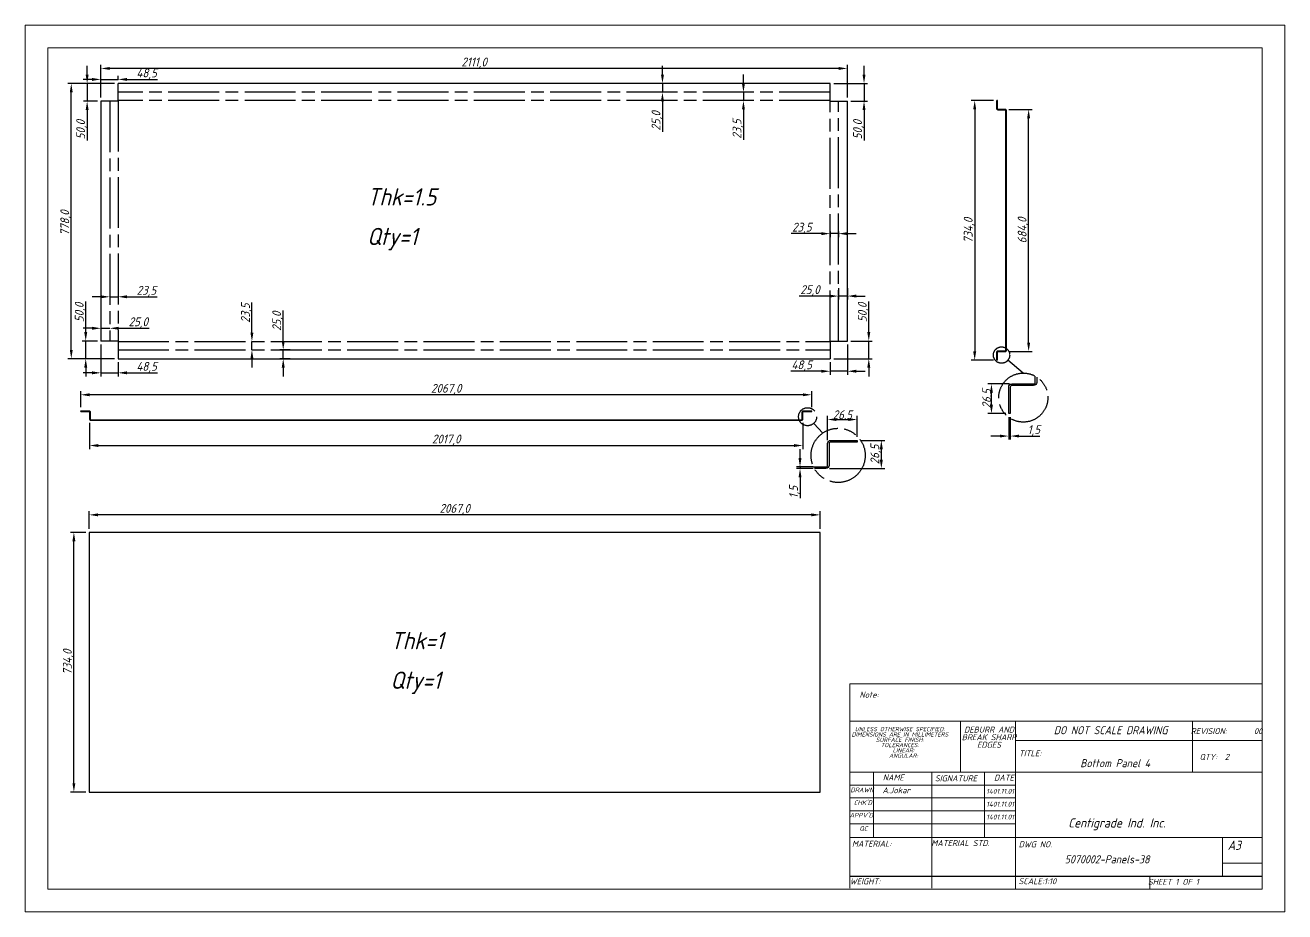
# Model space of a CAD drawing. Header units: inches. Extents: x 18597 to 101525, y -10106 to 51.
# Drawn here: x 85182 to 88744, y -6038 to -3532 of the extents above; entities that cross this region are included whole.
import ezdxf

# ---------------------------------------------------------------- set-up
doc = ezdxf.new("R2010")
doc.units = ezdxf.units.IN
doc.header["$LTSCALE"] = 6
doc.header["$MEASUREMENT"] = 0
doc.linetypes.add('ACAD_ISO08W100', pattern=[36, 24, -3, 6, -3])
doc.linetypes.add('SLD-Solid', pattern=[0])
doc.styles.add('GENISO', font='geniso.shx', dxfattribs={"oblique": 15})
doc.dimstyles.new('Scale', dxfattribs={"dimscale": 10, "dimtxt": 2.5, "dimasz": 2.5, "dimexe": 1, "dimexo": 1, "dimgap": 0.1, "dimtad": 1, "dimdec": 1, "dimzin": 0, "dimtxsty": 'GENISO', "dimcen": 2.5, "dimclrd": 1, "dimclre": 1, "dimclrt": 256, "dimadec": 0, "dimazin": 0, "dimtfac": 1, "dimtdec": 1, "dimtmove": 0, "dimatfit": 3, "dimfxl": 1, "dimtzin": 0, "dimlwd": -1, "dimlwe": -1, "dimarcsym": 0})
doc.dimstyles.new('Scale 3', dxfattribs={"dimscale": 10, "dimtxt": 2.5, "dimasz": 2.5, "dimexe": 1, "dimexo": 1, "dimgap": 0.1, "dimtad": 1, "dimdec": 1, "dimlfac": 0.333333, "dimzin": 0, "dimtxsty": 'GENISO', "dimcen": 2.5, "dimclrd": 1, "dimclre": 1, "dimclrt": 256, "dimadec": 0, "dimazin": 0, "dimtfac": 1, "dimtdec": 1, "dimtmove": 0, "dimatfit": 3, "dimfxl": 1, "dimtzin": 0, "dimlwd": -1, "dimlwe": -1, "dimarcsym": 0})

# ---------------------------------------------------------------- blocks, each defined once
blk = doc.blocks.new('*D761')
at = {"color": 1, "transparency": 16777216}
for p, q in [((87966.4, -4545.9), (87904.9, -4545.9)), ((87914.9, -4604.9), (87914.9, -4570.9)), ((87955.9, -4629.9), (87904.9, -4629.9))]:
    blk.add_line(p, q, dxfattribs=at)
for points in [[(87910.7, -4570.9), (87919.1, -4570.9), (87914.9, -4545.9)], [(87910.7, -4604.9), (87919.1, -4604.9), (87914.9, -4629.9)]]:
    blk.add_solid(points, dxfattribs=at)
at = {"layer": 'Defpoints', "color": 0, "transparency": 16777216}
for p in [(87914.9, -4545.9), (87976.4, -4545.9), (87965.9, -4629.9)]:
    blk.add_point(p, dxfattribs=at)
at = {"transparency": 16777216, "insert": (87901.4, -4587.9), "char_height": 25, "attachment_point": 5, "rotation": 90, "style": 'GENISO'}
blk.add_mtext('26.5', dxfattribs=at)
blk = doc.blocks.new('*D762')
at = {"color": 1, "transparency": 16777216}
for p, q in [((87963.6, -4639.9), (87963.6, -4703.2)), ((87968.1, -4639.9), (87968.1, -4703.2)), ((87938.6, -4693.2), (87913.6, -4693.2)), ((87963.6, -4693.2), (87968.1, -4693.2)), ((87993.1, -4693.2), (88051.5, -4693.2))]:
    blk.add_line(p, q, dxfattribs=at)
for points in [[(87938.6, -4689.1), (87938.6, -4697.4), (87963.6, -4693.2)], [(87993.1, -4689.1), (87993.1, -4697.4), (87968.1, -4693.2)]]:
    blk.add_solid(points, dxfattribs=at)
at = {"layer": 'Defpoints', "color": 0, "transparency": 16777216}
for p in [(87963.6, -4629.9), (87968.1, -4629.9), (87968.1, -4693.2)]:
    blk.add_point(p, dxfattribs=at)
at = {"transparency": 16777216, "insert": (88034.8, -4677.9), "char_height": 25, "attachment_point": 5, "style": 'GENISO'}
blk.add_mtext('1,5', dxfattribs=at)
blk = doc.blocks.new('*D763')
at = {"color": 1, "transparency": 16777216}
for p, q in [((87545.3, -4705.5), (87613.5, -4705.5)), ((87603.5, -4760), (87603.5, -4730.5)), ((87456.8, -4785), (87613.5, -4785))]:
    blk.add_line(p, q, dxfattribs=at)
for points in [[(87599.3, -4730.5), (87607.7, -4730.5), (87603.5, -4705.5)], [(87599.3, -4760), (87607.7, -4760), (87603.5, -4785)]]:
    blk.add_solid(points, dxfattribs=at)
at = {"layer": 'Defpoints', "color": 0, "transparency": 16777216}
for p in [(87535.3, -4705.5), (87603.5, -4705.5), (87446.8, -4785)]:
    blk.add_point(p, dxfattribs=at)
at = {"transparency": 16777216, "insert": (87588.1, -4745.3), "char_height": 25, "attachment_point": 5, "rotation": 90, "style": 'GENISO'}
blk.add_mtext('26,5', dxfattribs=at)
blk = doc.blocks.new('*D764')
at = {"color": 1, "transparency": 16777216}
for p, q in [((87451.3, -4704.5), (87451.3, -4636.5)), ((87476.3, -4646.5), (87510.3, -4646.5)), ((87535.3, -4695.5), (87535.3, -4636.5))]:
    blk.add_line(p, q, dxfattribs=at)
for points in [[(87476.3, -4642.3), (87476.3, -4650.7), (87451.3, -4646.5)], [(87510.3, -4642.3), (87510.3, -4650.7), (87535.3, -4646.5)]]:
    blk.add_solid(points, dxfattribs=at)
at = {"layer": 'Defpoints', "color": 0, "transparency": 16777216}
for p in [(87535.3, -4646.5), (87451.3, -4714.5), (87535.3, -4705.5)]:
    blk.add_point(p, dxfattribs=at)
at = {"transparency": 16777216, "insert": (87493.3, -4633), "char_height": 25, "attachment_point": 5, "style": 'GENISO'}
blk.add_mtext('26.5', dxfattribs=at)
blk = doc.blocks.new('*D765')
at = {"color": 1, "transparency": 16777216}
for p, q in [((87373.5, -4755.5), (87373.5, -4730.5)), ((87410.5, -4780.5), (87363.5, -4780.5)), ((87410.5, -4785), (87363.5, -4785)), ((87373.5, -4780.5), (87373.5, -4785)), ((87373.5, -4810), (87373.5, -4868.4))]:
    blk.add_line(p, q, dxfattribs=at)
for points in [[(87369.3, -4755.5), (87377.7, -4755.5), (87373.5, -4780.5)], [(87369.3, -4810), (87377.7, -4810), (87373.5, -4785)]]:
    blk.add_solid(points, dxfattribs=at)
at = {"layer": 'Defpoints', "color": 0, "transparency": 16777216}
for p in [(87373.5, -4785), (87420.5, -4780.5), (87420.5, -4785)]:
    blk.add_point(p, dxfattribs=at)
at = {"transparency": 16777216, "insert": (87358.1, -4851.7), "char_height": 25, "attachment_point": 5, "rotation": 90, "style": 'GENISO'}
blk.add_mtext('1,5', dxfattribs=at)
blk = doc.blocks.new('*D766')
at = {"color": 1, "transparency": 16777216}
for p, q in [((85364.5, -4655.5), (85364.5, -4730)), ((87381.5, -4655.5), (87381.5, -4730)), ((85389.5, -4720), (87356.5, -4720))]:
    blk.add_line(p, q, dxfattribs=at)
for points in [[(85389.5, -4715.8), (85389.5, -4724.2), (85364.5, -4720)], [(87356.5, -4715.8), (87356.5, -4724.2), (87381.5, -4720)]]:
    blk.add_solid(points, dxfattribs=at)
at = {"layer": 'Defpoints', "color": 0, "transparency": 16777216}
for p in [(85364.5, -4645.5), (87381.5, -4645.5), (87381.5, -4720)]:
    blk.add_point(p, dxfattribs=at)
at = {"transparency": 16777216, "insert": (86373, -4704.6), "char_height": 25, "attachment_point": 5, "style": 'GENISO'}
blk.add_mtext('2017,0', dxfattribs=at)
blk = doc.blocks.new('*D767')
at = {"color": 1, "transparency": 16777216}
for p, q in [((85339.5, -4612), (85339.5, -4566.5)), ((87381.5, -4576.5), (85364.5, -4576.5)), ((87406.5, -4612), (87406.5, -4566.5))]:
    blk.add_line(p, q, dxfattribs=at)
for points in [[(85364.5, -4572.3), (85364.5, -4580.7), (85339.5, -4576.5)], [(87381.5, -4572.3), (87381.5, -4580.7), (87406.5, -4576.5)]]:
    blk.add_solid(points, dxfattribs=at)
at = {"layer": 'Defpoints', "color": 0, "transparency": 16777216}
for p in [(85339.5, -4576.5), (85339.5, -4622), (87406.5, -4622)]:
    blk.add_point(p, dxfattribs=at)
at = {"transparency": 16777216, "insert": (86373, -4561.1), "char_height": 25, "attachment_point": 5, "style": 'GENISO'}
blk.add_mtext('2067,0', dxfattribs=at)
blk = doc.blocks.new('*D768')
at = {"color": 1, "transparency": 16777216}
for p, q in [((87964, -3770), (88030, -3770)), ((88020, -4429), (88020, -3795)), ((87964, -4454), (88030, -4454))]:
    blk.add_line(p, q, dxfattribs=at)
for points in [[(88015.8, -3795), (88024.2, -3795), (88020, -3770)], [(88015.8, -4429), (88024.2, -4429), (88020, -4454)]]:
    blk.add_solid(points, dxfattribs=at)
at = {"layer": 'Defpoints', "color": 0, "transparency": 16777216}
for p in [(87954, -3770), (88020, -3770), (87954, -4454)]:
    blk.add_point(p, dxfattribs=at)
at = {"transparency": 16777216, "insert": (88004.6, -4112), "char_height": 25, "attachment_point": 5, "rotation": 90, "style": 'GENISO'}
blk.add_mtext('684,0', dxfattribs=at)
blk = doc.blocks.new('*D769')
at = {"color": 1, "transparency": 16777216}
for p, q in [((87920.5, -3745), (87857.5, -3745)), ((87867.5, -3770), (87867.5, -4454)), ((87920.5, -4479), (87857.5, -4479))]:
    blk.add_line(p, q, dxfattribs=at)
for points in [[(87863.3, -3770), (87871.7, -3770), (87867.5, -3745)], [(87863.3, -4454), (87871.7, -4454), (87867.5, -4479)]]:
    blk.add_solid(points, dxfattribs=at)
at = {"layer": 'Defpoints', "color": 0, "transparency": 16777216}
for p in [(87930.5, -3745), (87867.5, -4479), (87930.5, -4479)]:
    blk.add_point(p, dxfattribs=at)
at = {"transparency": 16777216, "insert": (87852.1, -4112), "char_height": 25, "attachment_point": 5, "rotation": 90, "style": 'GENISO'}
blk.add_mtext('734,0', dxfattribs=at)
blk = doc.blocks.new('*D770')
at = {"color": 1, "transparency": 16777216}
for p, q in [((85435, -3696.5), (85302.6, -3696.5)), ((85312.6, -4449.5), (85312.6, -3721.5)), ((85435, -4474.5), (85302.6, -4474.5))]:
    blk.add_line(p, q, dxfattribs=at)
for points in [[(85308.5, -3721.5), (85316.8, -3721.5), (85312.6, -3696.5)], [(85308.5, -4449.5), (85316.8, -4449.5), (85312.6, -4474.5)]]:
    blk.add_solid(points, dxfattribs=at)
at = {"layer": 'Defpoints', "color": 0, "transparency": 16777216}
for p in [(85312.6, -3696.5), (85445, -3696.5), (85445, -4474.5)]:
    blk.add_point(p, dxfattribs=at)
at = {"transparency": 16777216, "insert": (85297.2, -4091), "char_height": 25, "attachment_point": 5, "rotation": 90, "style": 'GENISO'}
blk.add_mtext('778,0', dxfattribs=at)
blk = doc.blocks.new('*D771')
at = {"color": 1, "transparency": 16777216}
for p, q in [((85371.5, -4388.5), (85346.5, -4388.5)), ((85396.5, -4388.5), (85421.5, -4388.5)), ((85446.5, -4388.5), (85533, -4388.5))]:
    blk.add_line(p, q, dxfattribs=at)
for points in [[(85371.5, -4384.3), (85371.5, -4392.7), (85396.5, -4388.5)], [(85446.5, -4384.3), (85446.5, -4392.7), (85421.5, -4388.5)]]:
    blk.add_solid(points, dxfattribs=at)
at = {"layer": 'Defpoints', "color": 0, "transparency": 16777216}
for p in [(85396.5, -4388.5), (85421.5, -4388.5), (85421.5, -4388.5)]:
    blk.add_point(p, dxfattribs=at)
at = {"transparency": 16777216, "insert": (85502.2, -4373.1), "char_height": 25, "attachment_point": 5, "style": 'GENISO'}
blk.add_mtext('25,0', dxfattribs=at)
blk = doc.blocks.new('*D772')
at = {"color": 1, "transparency": 16777216}
for p, q in [((85396.5, -4299.5), (85371.5, -4299.5)), ((85421.5, -4299.5), (85445, -4299.5)), ((85470, -4299.5), (85555.5, -4299.5))]:
    blk.add_line(p, q, dxfattribs=at)
for points in [[(85396.5, -4295.3), (85396.5, -4303.7), (85421.5, -4299.5)], [(85470, -4295.3), (85470, -4303.7), (85445, -4299.5)]]:
    blk.add_solid(points, dxfattribs=at)
at = {"layer": 'Defpoints', "color": 0, "transparency": 16777216}
for p in [(85421.5, -4299.5), (85445, -4299.5), (85445, -4299.5)]:
    blk.add_point(p, dxfattribs=at)
at = {"transparency": 16777216, "insert": (85525.3, -4284.1), "char_height": 25, "attachment_point": 5, "style": 'GENISO'}
blk.add_mtext('23,5', dxfattribs=at)
blk = doc.blocks.new('*D773')
at = {"color": 1, "transparency": 16777216}
for p, q in [((85823.5, -4401), (85823.5, -4315.5)), ((85823.5, -4449.5), (85823.5, -4426)), ((85823.5, -4474.5), (85823.5, -4499.5))]:
    blk.add_line(p, q, dxfattribs=at)
for points in [[(85819.3, -4401), (85827.7, -4401), (85823.5, -4426)], [(85819.3, -4474.5), (85827.7, -4474.5), (85823.5, -4449.5)]]:
    blk.add_solid(points, dxfattribs=at)
at = {"layer": 'Defpoints', "color": 0, "transparency": 16777216}
for p in [(85823.5, -4426), (85823.5, -4426), (85823.5, -4449.5)]:
    blk.add_point(p, dxfattribs=at)
at = {"transparency": 16777216, "insert": (85808.1, -4345.7), "char_height": 25, "attachment_point": 5, "rotation": 90, "style": 'GENISO'}
blk.add_mtext('23,5', dxfattribs=at)
blk = doc.blocks.new('*D774')
at = {"color": 1, "transparency": 16777216}
for p, q in [((85912, -4424.5), (85912, -4338)), ((85931.5, -4449.5), (85902, -4449.5)), ((85912, -4474.5), (85912, -4449.5)), ((85931.5, -4474.5), (85902, -4474.5)), ((85912, -4499.5), (85912, -4524.5))]:
    blk.add_line(p, q, dxfattribs=at)
for points in [[(85907.8, -4424.5), (85916.2, -4424.5), (85912, -4449.5)], [(85907.8, -4499.5), (85916.2, -4499.5), (85912, -4474.5)]]:
    blk.add_solid(points, dxfattribs=at)
at = {"layer": 'Defpoints', "color": 0, "transparency": 16777216}
for p in [(85912, -4449.5), (85941.5, -4449.5), (85941.5, -4474.5)]:
    blk.add_point(p, dxfattribs=at)
at = {"transparency": 16777216, "insert": (85896.6, -4368.8), "char_height": 25, "attachment_point": 5, "rotation": 90, "style": 'GENISO'}
blk.add_mtext('25,0', dxfattribs=at)
blk = doc.blocks.new('*D775')
at = {"color": 1, "transparency": 16777216}
for p, q in [((87434, -4121), (87348.5, -4121)), ((87459, -4115), (87459, -4131)), ((87482.5, -4121), (87459, -4121)), ((87482.5, -4115), (87482.5, -4131)), ((87507.5, -4121), (87532.5, -4121))]:
    blk.add_line(p, q, dxfattribs=at)
for points in [[(87434, -4116.8), (87434, -4125.2), (87459, -4121)], [(87507.5, -4116.8), (87507.5, -4125.2), (87482.5, -4121)]]:
    blk.add_solid(points, dxfattribs=at)
at = {"layer": 'Defpoints', "color": 0, "transparency": 16777216}
for p in [(87459, -4105), (87459, -4121), (87482.5, -4105)]:
    blk.add_point(p, dxfattribs=at)
at = {"transparency": 16777216, "insert": (87378.7, -4105.6), "char_height": 25, "attachment_point": 5, "style": 'GENISO'}
blk.add_mtext('23,5', dxfattribs=at)
blk = doc.blocks.new('*D776')
at = {"color": 1, "transparency": 16777216}
for p, q in [((87457.5, -4297.5), (87371, -4297.5)), ((87482.5, -4275), (87482.5, -4307.5)), ((87507.5, -4297.5), (87482.5, -4297.5)), ((87507.5, -4275), (87507.5, -4307.5)), ((87532.5, -4297.5), (87557.5, -4297.5))]:
    blk.add_line(p, q, dxfattribs=at)
for points in [[(87457.5, -4293.3), (87457.5, -4301.7), (87482.5, -4297.5)], [(87532.5, -4293.3), (87532.5, -4301.7), (87507.5, -4297.5)]]:
    blk.add_solid(points, dxfattribs=at)
at = {"layer": 'Defpoints', "color": 0, "transparency": 16777216}
for p in [(87482.5, -4265), (87507.5, -4265), (87482.5, -4297.5)]:
    blk.add_point(p, dxfattribs=at)
at = {"transparency": 16777216, "insert": (87401.8, -4282.1), "char_height": 25, "attachment_point": 5, "style": 'GENISO'}
blk.add_mtext('25,0', dxfattribs=at)
blk = doc.blocks.new('*D777')
at = {"color": 1, "transparency": 16777216}
for p, q in [((87213.5, -3696.5), (87213.5, -3671.5)), ((87218, -3721.5), (87203.5, -3721.5)), ((87213.5, -3721.5), (87213.5, -3745)), ((87218, -3745), (87203.5, -3745)), ((87213.5, -3770), (87213.5, -3855.5))]:
    blk.add_line(p, q, dxfattribs=at)
for points in [[(87209.3, -3696.5), (87217.7, -3696.5), (87213.5, -3721.5)], [(87209.3, -3770), (87217.7, -3770), (87213.5, -3745)]]:
    blk.add_solid(points, dxfattribs=at)
at = {"layer": 'Defpoints', "color": 0, "transparency": 16777216}
for p in [(87228, -3721.5), (87213.5, -3745), (87228, -3745)]:
    blk.add_point(p, dxfattribs=at)
at = {"transparency": 16777216, "insert": (87198.1, -3825.3), "char_height": 25, "attachment_point": 5, "rotation": 90, "style": 'GENISO'}
blk.add_mtext('23,5', dxfattribs=at)
blk = doc.blocks.new('*D778')
at = {"color": 1, "transparency": 16777216}
for p, q in [((86984.5, -3671.5), (86984.5, -3646.5)), ((86986.5, -3696.5), (86974.5, -3696.5)), ((86984.5, -3696.5), (86984.5, -3721.5)), ((86986.5, -3721.5), (86974.5, -3721.5)), ((86984.5, -3746.5), (86984.5, -3833))]:
    blk.add_line(p, q, dxfattribs=at)
for points in [[(86980.3, -3671.5), (86988.7, -3671.5), (86984.5, -3696.5)], [(86980.3, -3746.5), (86988.7, -3746.5), (86984.5, -3721.5)]]:
    blk.add_solid(points, dxfattribs=at)
at = {"layer": 'Defpoints', "color": 0, "transparency": 16777216}
for p in [(86996.5, -3696.5), (86984.5, -3721.5), (86996.5, -3721.5)]:
    blk.add_point(p, dxfattribs=at)
at = {"transparency": 16777216, "insert": (86969.1, -3802.2), "char_height": 25, "attachment_point": 5, "rotation": 90, "style": 'GENISO'}
blk.add_mtext('25,0', dxfattribs=at)
blk = doc.blocks.new('*D779')
at = {"color": 1, "transparency": 16777216}
for p, q in [((85396.5, -3736.5), (85396.5, -3644)), ((87482.5, -3654), (85421.5, -3654)), ((87507.5, -3736.5), (87507.5, -3644))]:
    blk.add_line(p, q, dxfattribs=at)
for points in [[(85421.5, -3649.8), (85421.5, -3658.2), (85396.5, -3654)], [(87482.5, -3649.8), (87482.5, -3658.2), (87507.5, -3654)]]:
    blk.add_solid(points, dxfattribs=at)
at = {"layer": 'Defpoints', "color": 0, "transparency": 16777216}
for p in [(85396.5, -3654), (85396.5, -3746.5), (87507.5, -3746.5)]:
    blk.add_point(p, dxfattribs=at)
at = {"transparency": 16777216, "insert": (86452, -3638.6), "char_height": 25, "attachment_point": 5, "style": 'GENISO'}
blk.add_mtext('2111,0', dxfattribs=at)
blk = doc.blocks.new('*D780')
at = {"color": 1, "transparency": 16777216}
for p, q in [((87554.5, -3671.5), (87554.5, -3646.5)), ((87469, -3696.5), (87564.5, -3696.5)), ((87554.5, -3696.5), (87554.5, -3746.5)), ((87517.5, -3746.5), (87564.5, -3746.5)), ((87554.5, -3771.5), (87554.5, -3858))]:
    blk.add_line(p, q, dxfattribs=at)
for points in [[(87550.3, -3671.5), (87558.7, -3671.5), (87554.5, -3696.5)], [(87550.3, -3771.5), (87558.7, -3771.5), (87554.5, -3746.5)]]:
    blk.add_solid(points, dxfattribs=at)
at = {"layer": 'Defpoints', "color": 0, "transparency": 16777216}
for p in [(87459, -3696.5), (87507.5, -3746.5), (87554.5, -3746.5)]:
    blk.add_point(p, dxfattribs=at)
at = {"transparency": 16777216, "insert": (87539.1, -3827.2), "char_height": 25, "attachment_point": 5, "rotation": 90, "style": 'GENISO'}
blk.add_mtext('50,0', dxfattribs=at)
blk = doc.blocks.new('*D781')
at = {"color": 1, "transparency": 16777216}
for p, q in [((87568, -4399.5), (87568, -4313)), ((87517.5, -4424.5), (87578, -4424.5)), ((87568, -4474.5), (87568, -4424.5)), ((87469, -4474.5), (87578, -4474.5)), ((87568, -4499.5), (87568, -4524.5))]:
    blk.add_line(p, q, dxfattribs=at)
for points in [[(87563.8, -4399.5), (87572.2, -4399.5), (87568, -4424.5)], [(87563.8, -4499.5), (87572.2, -4499.5), (87568, -4474.5)]]:
    blk.add_solid(points, dxfattribs=at)
at = {"layer": 'Defpoints', "color": 0, "transparency": 16777216}
for p in [(87507.5, -4424.5), (87568, -4424.5), (87459, -4474.5)]:
    blk.add_point(p, dxfattribs=at)
at = {"transparency": 16777216, "insert": (87552.6, -4343.8), "char_height": 25, "attachment_point": 5, "rotation": 90, "style": 'GENISO'}
blk.add_mtext('50,0', dxfattribs=at)
blk = doc.blocks.new('*D782')
at = {"color": 1, "transparency": 16777216}
for p, q in [((87507.5, -4434.5), (87507.5, -4520)), ((87459, -4484.5), (87459, -4520)), ((87434, -4510), (87347.3, -4510)), ((87507.5, -4510), (87459, -4510)), ((87532.5, -4510), (87557.5, -4510))]:
    blk.add_line(p, q, dxfattribs=at)
for points in [[(87434, -4505.8), (87434, -4514.2), (87459, -4510)], [(87532.5, -4505.8), (87532.5, -4514.2), (87507.5, -4510)]]:
    blk.add_solid(points, dxfattribs=at)
at = {"layer": 'Defpoints', "color": 0, "transparency": 16777216}
for p in [(87507.5, -4424.5), (87459, -4474.5), (87459, -4510)]:
    blk.add_point(p, dxfattribs=at)
at = {"transparency": 16777216, "insert": (87378.2, -4494.6), "char_height": 25, "attachment_point": 5, "style": 'GENISO'}
blk.add_mtext('48,5', dxfattribs=at)
blk = doc.blocks.new('*D783')
at = {"color": 1, "transparency": 16777216}
for p, q in [((85396.5, -4434.5), (85396.5, -4524.5)), ((85445, -4484.5), (85445, -4524.5)), ((85371.5, -4514.5), (85346.5, -4514.5)), ((85396.5, -4514.5), (85445, -4514.5)), ((85470, -4514.5), (85556.7, -4514.5))]:
    blk.add_line(p, q, dxfattribs=at)
for points in [[(85371.5, -4510.3), (85371.5, -4518.7), (85396.5, -4514.5)], [(85470, -4510.3), (85470, -4518.7), (85445, -4514.5)]]:
    blk.add_solid(points, dxfattribs=at)
at = {"layer": 'Defpoints', "color": 0, "transparency": 16777216}
for p in [(85396.5, -4424.5), (85445, -4474.5), (85445, -4514.5)]:
    blk.add_point(p, dxfattribs=at)
at = {"transparency": 16777216, "insert": (85525.8, -4499.1), "char_height": 25, "attachment_point": 5, "style": 'GENISO'}
blk.add_mtext('48,5', dxfattribs=at)
blk = doc.blocks.new('*D784')
at = {"color": 1, "transparency": 16777216}
for p, q in [((85353.5, -4399.5), (85353.5, -4313)), ((85386.5, -4424.5), (85343.5, -4424.5)), ((85353.5, -4474.5), (85353.5, -4424.5)), ((85435, -4474.5), (85343.5, -4474.5)), ((85353.5, -4499.5), (85353.5, -4524.5))]:
    blk.add_line(p, q, dxfattribs=at)
for points in [[(85349.3, -4399.5), (85357.7, -4399.5), (85353.5, -4424.5)], [(85349.3, -4499.5), (85357.7, -4499.5), (85353.5, -4474.5)]]:
    blk.add_solid(points, dxfattribs=at)
at = {"layer": 'Defpoints', "color": 0, "transparency": 16777216}
for p in [(85353.5, -4424.5), (85396.5, -4424.5), (85445, -4474.5)]:
    blk.add_point(p, dxfattribs=at)
at = {"transparency": 16777216, "insert": (85338.1, -4343.8), "char_height": 25, "attachment_point": 5, "rotation": 90, "style": 'GENISO'}
blk.add_mtext('50,0', dxfattribs=at)
blk = doc.blocks.new('*D785')
at = {"color": 1, "transparency": 16777216}
for p, q in [((85357.5, -3671.5), (85357.5, -3646.5)), ((85435, -3696.5), (85347.5, -3696.5)), ((85357.5, -3696.5), (85357.5, -3746.5)), ((85386.5, -3746.5), (85347.5, -3746.5)), ((85357.5, -3771.5), (85357.5, -3858))]:
    blk.add_line(p, q, dxfattribs=at)
for points in [[(85353.3, -3671.5), (85361.7, -3671.5), (85357.5, -3696.5)], [(85353.3, -3771.5), (85361.7, -3771.5), (85357.5, -3746.5)]]:
    blk.add_solid(points, dxfattribs=at)
at = {"layer": 'Defpoints', "color": 0, "transparency": 16777216}
for p in [(85445, -3696.5), (85357.5, -3746.5), (85396.5, -3746.5)]:
    blk.add_point(p, dxfattribs=at)
at = {"transparency": 16777216, "insert": (85342.1, -3827.2), "char_height": 25, "attachment_point": 5, "rotation": 90, "style": 'GENISO'}
blk.add_mtext('50,0', dxfattribs=at)
blk = doc.blocks.new('*D786')
at = {"color": 1, "transparency": 16777216}
for p, q in [((85371.5, -3685), (85346.5, -3685)), ((85396.5, -3736.5), (85396.5, -3675)), ((85396.5, -3685), (85445, -3685)), ((85445, -3686.5), (85445, -3675)), ((85470, -3685), (85556.7, -3685))]:
    blk.add_line(p, q, dxfattribs=at)
for points in [[(85371.5, -3680.8), (85371.5, -3689.2), (85396.5, -3685)], [(85470, -3680.8), (85470, -3689.2), (85445, -3685)]]:
    blk.add_solid(points, dxfattribs=at)
at = {"layer": 'Defpoints', "color": 0, "transparency": 16777216}
for p in [(85445, -3685), (85445, -3696.5), (85396.5, -3746.5)]:
    blk.add_point(p, dxfattribs=at)
at = {"transparency": 16777216, "insert": (85525.8, -3669.6), "char_height": 25, "attachment_point": 5, "style": 'GENISO'}
blk.add_mtext('48,5', dxfattribs=at)
blk = doc.blocks.new('*D787')
at = {"color": 1, "transparency": 16777216}
for p, q in [((85363.5, -4955.5), (85363.5, -4906)), ((87430.5, -4955.5), (87430.5, -4906)), ((87405.5, -4916), (85388.5, -4916))]:
    blk.add_line(p, q, dxfattribs=at)
for points in [[(85388.5, -4911.8), (85388.5, -4920.2), (85363.5, -4916)], [(87405.5, -4911.8), (87405.5, -4920.2), (87430.5, -4916)]]:
    blk.add_solid(points, dxfattribs=at)
at = {"layer": 'Defpoints', "color": 0, "transparency": 16777216}
for p in [(85363.5, -4916), (85363.5, -4965.5), (87430.5, -4965.5)]:
    blk.add_point(p, dxfattribs=at)
at = {"transparency": 16777216, "insert": (86397, -4900.6), "char_height": 25, "attachment_point": 5, "style": 'GENISO'}
blk.add_mtext('2067,0', dxfattribs=at)
blk = doc.blocks.new('*D788')
at = {"color": 1, "transparency": 16777216}
for p, q in [((85353.5, -4965.5), (85310, -4965.5)), ((85320, -5674.5), (85320, -4990.5)), ((85353.5, -5699.5), (85310, -5699.5))]:
    blk.add_line(p, q, dxfattribs=at)
for points in [[(85315.8, -4990.5), (85324.2, -4990.5), (85320, -4965.5)], [(85315.8, -5674.5), (85324.2, -5674.5), (85320, -5699.5)]]:
    blk.add_solid(points, dxfattribs=at)
at = {"layer": 'Defpoints', "color": 0, "transparency": 16777216}
for p in [(85320, -4965.5), (85363.5, -4965.5), (85363.5, -5699.5)]:
    blk.add_point(p, dxfattribs=at)
at = {"transparency": 16777216, "insert": (85304.6, -5332.5), "char_height": 25, "attachment_point": 5, "rotation": 90, "style": 'GENISO'}
blk.add_mtext('734,0', dxfattribs=at)

msp = doc.modelspace()

# ---------------------------------------------------------------- linework, layer by layer
for p, q in [((85445, -3745), (85445, -3696.5)), ((87459, -3745), (87459, -3696.5)), ((85445, -3746.5), (85396.5, -3746.5)), ((87459, -3746.5), (87507.5, -3746.5)), ((87932, -3745), (87930.5, -3745)), ((85445, -4424.5), (85396.5, -4424.5)), ((85445, -4426), (85445, -4474.5)), ((87459, -4424.5), (87507.5, -4424.5)), ((87459, -4426), (87459, -4474.5)), ((87932, -4479), (87930.5, -4479)), ((85339.5, -4623.5), (85339.5, -4622)), ((87406.5, -4623.5), (87406.5, -4622)), ((87514.47, -5937.28), (88680.12, -5937.28))]:
    msp.add_line(p, q)
at = {"linetype": 'ACAD_ISO08W100'}
for p, q in [((88005, -4515.09), (87961.23, -4478.96)), ((87437.77, -4684.85), (87412.32, -4657.27))]:
    msp.add_line(p, q, dxfattribs=at)
at = {"color": 7, "linetype": 'SLD-Solid', "lineweight": 0}
for p, q in [((87514.47, -5393.53), (88680.12, -5393.53)), ((87514.47, -5393.53), (87514.47, -5499.52)), ((87514.47, -5499.52), (88680.12, -5499.52)), ((87514.47, -5499.52), (87514.47, -5971.61)), ((87826.92, -5499.52), (87826.92, -5643.29)), ((87983.14, -5499.52), (87983.14, -5973.76)), ((88483.47, -5643.29), (88483.47, -5499.52)), ((88680.12, -5554.24), (87983.14, -5554.24)), ((88680.12, -5643.29), (87514.47, -5643.29)), ((87581.43, -5643.29), (87581.43, -5827.84)), ((87746.15, -5643.29), (87746.15, -5971.61)), ((87895.58, -5643.29), (87895.58, -5827.84)), ((87983.14, -5971.61), (87983.14, -5643.29)), ((87983.14, -5679.77), (87514.47, -5679.77)), ((87983.14, -5716.25), (87514.47, -5716.25)), ((87983.14, -5752.73), (87514.47, -5752.73)), ((87983.14, -5789.21), (87514.47, -5789.21)), ((87603.74, -5827.84), (87514.47, -5827.84)), ((87603.74, -5827.84), (88680.12, -5827.84)), ((88568.54, -5937.28), (88568.54, -5827.84)), ((88680.12, -5900.8), (88568.54, -5900.8)), ((88362.53, -5973.76), (88362.53, -5937.28))]:
    msp.add_line(p, q, dxfattribs=at)
for points in [[(85182.32, -3531.73), (88744.5, -3531.73), (88744.5, -6038.13), (85182.32, -6038.13)], [(85246.7, -3596.11), (88680.12, -3596.11), (88680.12, -5973.76), (85246.7, -5973.76)]]:
    msp.add_lwpolyline(points, close=True, dxfattribs=at)
for points in [[(87459, -3696.5), (85445, -3696.5)], [(85396.5, -3746.5), (85396.5, -4424.5)], [(87507.5, -4424.5), (87507.5, -3746.5)], [(85445, -4474.5), (87459, -4474.5)]]:
    msp.add_lwpolyline(points)
at = {"linetype": 'ACAD_ISO08W100'}
for points in [[(87459, -3721.5), (85445, -3721.5)], [(85421.5, -3746.5), (85421.5, -4424.5)], [(87482.5, -4424.5), (87482.5, -3746.5)], [(85445, -4449.5), (87459, -4449.5)]]:
    msp.add_lwpolyline(points, dxfattribs=at)
msp.add_lwpolyline([(87459, -3745), (85445, -3745), (85445, -4426), (87459, -4426)], close=True, dxfattribs=at)
for points in [[(87930.5, -4479), (87930.5, -4455.5, -0.4142136), (87933.5, -4452.5), (87954, -4452.5, 0.4142136), (87955.5, -4451), (87955.5, -3773, 0.4142136), (87954, -3771.5), (87933.5, -3771.5, -0.4142136), (87930.5, -3768.5), (87930.5, -3745)], [(87932, -4479), (87932, -4455.5, -0.4142136), (87933.5, -4454), (87954, -4454, 0.4142136), (87957, -4451), (87957, -3773, 0.4142136), (87954, -3770), (87933.5, -3770, -0.4142136), (87932, -3768.5), (87932, -3745)], [(88043.12, -4526.51), (88043.12, -4541.39, -0.4142136), (88034.12, -4550.39), (87972.62, -4550.39, 0.4142136), (87968.12, -4554.89), (87968.12, -4629.89), (87963.62, -4629.89), (87963.62, -4554.89, -0.4142136), (87972.62, -4545.89), (88034.12, -4545.89, 0.4142136), (88038.62, -4541.39), (88038.62, -4523.79)], [(85339.5, -4622), (85363, -4622, -0.4142136), (85366, -4625), (85366, -4645.5, 0.4142136), (85367.5, -4647), (87378.5, -4647, 0.4142136), (87380, -4645.5), (87380, -4625, -0.4142136), (87383, -4622), (87406.5, -4622)], [(85339.5, -4623.5), (85363, -4623.5, -0.4142136), (85364.5, -4625), (85364.5, -4645.5, 0.4142136), (85367.5, -4648.5), (87378.5, -4648.5, 0.4142136), (87381.5, -4645.5), (87381.5, -4625, -0.4142136), (87383, -4623.5), (87406.5, -4623.5)], [(87411.92, -4780.53), (87446.82, -4780.53, 0.4142136), (87451.32, -4776.03), (87451.32, -4714.53, -0.4142136), (87460.32, -4705.53), (87535.32, -4705.53), (87535.32, -4710.03), (87460.32, -4710.03, 0.4142136), (87455.82, -4714.53), (87455.82, -4776.03, -0.4142136), (87446.82, -4785.03), (87414.22, -4785.03)]]:
    msp.add_lwpolyline(points, format="xyb")
msp.add_lwpolyline([(87430.5, -4965.5), (85363.5, -4965.5), (85363.5, -5699.5), (87430.5, -5699.5)], close=True)
for centre, radius in [((87943.41, -4464.24), 23.11), ((88005, -4584.44), 69.34), ((87395, -4638.5), 25.54), ((87481.27, -4747.93), 76.63)]:
    msp.add_circle(centre, radius, dxfattribs=at)

# ---------------------------------------------------------------- texts
at = {"style": 'GENISO', "oblique": 15}
for s, p in [('Thk=1.5', (86149, -4041.5)), ('Qty=1', (86149, -4153.5)), ('Thk=1', (86215, -5296)), ('Qty=1', (86215, -5408))]:
    msp.add_text(s, height=49, dxfattribs=at).set_placement(p)
at = {"attachment_point": 5, "style": 'GENISO'}
for s, insert, char_height in [('Note:', (87568.78, -5424.56), 16.923), ('UNLESS OTHERWISE SPECIFIED:', (87656.01, -5521.79), 11.8464), ('DEBURR AND', (87908.09, -5523.08), 16.923), ('DO NOT SCALE DRAWING', (88251.9, -5524.85), 22.7816), ('REVISION:       00', (88579.65, -5527.26), 16.9235), ('DIMENSIONS ARE IN MILLIMETERS', (87656.01, -5536.81), 11.8464), ('SURFACE FINISH:', (87656.01, -5551.83), 11.8464), ('BREAK SHARP', (87908.09, -5544.54), 16.9235), ('TOLERANCES:', (87656.01, -5566.85), 11.8464), ('ANGULAR:', (87666.15, -5596.89), 11.846), ('LINEAR:', (87666.15, -5581.87), 11.846), ('EDGES', (87908.09, -5566), 16.923), ('TITLE:', (88024.23, -5590.24), 16.923), ('QTY:  2', (88545.13, -5600.22), 16.923), ('Bottom Panel 4', (88264.71, -5617.97), 22.7816), ('NAME', (87637.41, -5658.3), 16.923), ('SIGNATURE', (87814.6, -5660.72), 16.923), ('DATE', (87950.31, -5658.83), 16.923), ('DRAWN', (87548.88, -5693.63), 13.018), ('A.Jokar', (87645.7, -5694.52), 16.923), ('1401.11.01', (87939.37, -5697.39), 13.539), ("CHK'D", (87551.42, -5729.88), 13.018), ('1401.11.01', (87939.37, -5733.87), 13.539), ("APPV'D", (87546.8, -5765.04), 13.018), ('1401.11.01', (87939.37, -5770.35), 13.539), ('QC', (87553, -5802.38), 13.018), ('Centigrade Ind. Inc.', (88269.71, -5790.76), 26.0361), ('MATERIAL:', (87576.19, -5845.79), 16.923), ('MATERIAL STD.', (87827.06, -5843.87), 16.9235), ('DWG NO.', (88039.13, -5847.41), 16.923), ('A3', (88601.77, -5850.1), 26.036), ('5070002-Panels-38', (88241.97, -5889.79), 22.7816), ('WEIGHT:', (87557.58, -5952.07), 16.923), ('SCALE:1:10', (88044.75, -5951.68), 16.923), ('SHEET 1 OF 1', (88429.33, -5953.48), 16.9235)]:
    msp.add_mtext(s, dxfattribs=dict(at, insert=insert, char_height=char_height))

# ---------------------------------------------------------------- dimensions: what is measured, and where the dimension line sits
for base, p1, p2, dimstyle, picture, middle in [((85396.5, -3654), (87507.5, -3746.5), (85396.5, -3746.5), 'Scale', '*D779', (86452, -3638.62)), ((85445, -3685), (85396.5, -3746.5), (85445, -3696.5), 'Scale', '*D786', (85525.84, -3669.62)), ((87459, -4121), (87482.5, -4105), (87459, -4105), 'Scale', '*D775', (87378.74, -4105.62)), ((85445, -4299.5), (85421.5, -4299.5), (85445, -4299.5), 'Scale', '*D772', (85525.26, -4284.12)), ((87482.5, -4297.5), (87507.5, -4265), (87482.5, -4265), 'Scale', '*D776', (87401.77, -4282.12)), ((85421.5, -4388.5), (85396.5, -4388.5), (85421.5, -4388.5), 'Scale', '*D771', (85502.23, -4373.12)), ((85445, -4514.5), (85396.5, -4424.5), (85445, -4474.5), 'Scale', '*D783', (85525.84, -4499.12)), ((87459, -4510), (87507.5, -4424.5), (87459, -4474.5), 'Scale', '*D782', (87378.16, -4494.62)), ((85339.5, -4576.5), (87406.5, -4622), (85339.5, -4622), 'Scale', '*D767', (86373, -4561.12)), ((87968.12, -4693.24), (87963.62, -4629.89), (87968.12, -4629.89), 'Scale 3', '*D762', (88034.79, -4677.86)), ((87381.5, -4720), (85364.5, -4645.5), (87381.5, -4645.5), 'Scale', '*D766', (86373, -4704.62)), ((85363.5, -4916), (87430.5, -4965.5), (85363.5, -4965.5), 'Scale', '*D787', (86397, -4900.62))]:
    dim = msp.add_linear_dim(base=base, p1=p1, p2=p2, dimstyle=dimstyle)
    dim.commit()
    dim.dimension.update_dxf_attribs({"geometry": picture, "text_midpoint": middle})
for base, p1, p2, dimstyle, picture, middle in [((85357.5, -3746.5), (85445, -3696.5), (85396.5, -3746.5), 'Scale', '*D785', (85342.13, -3827.23)), ((86984.5, -3721.5), (86996.5, -3696.5), (86996.5, -3721.5), 'Scale', '*D778', (86969.12, -3802.23)), ((87554.5, -3746.5), (87459, -3696.5), (87507.5, -3746.5), 'Scale', '*D780', (87539.13, -3827.23)), ((87213.5, -3745), (87228, -3721.5), (87228, -3745), 'Scale', '*D777', (87198.12, -3825.26)), ((87867.5, -4479), (87930.5, -3745), (87930.5, -4479), 'Scale', '*D769', (87852.13, -4112)), ((88020, -3770), (87954, -4454), (87954, -3770), 'Scale', '*D768', (88004.63, -4112)), ((85353.5, -4424.5), (85445, -4474.5), (85396.5, -4424.5), 'Scale', '*D784', (85338.13, -4343.77)), ((85823.5, -4426), (85823.5, -4449.5), (85823.5, -4426), 'Scale', '*D773', (85808.12, -4345.74)), ((85912, -4449.5), (85941.5, -4474.5), (85941.5, -4449.5), 'Scale', '*D774', (85896.62, -4368.77)), ((87568, -4424.5), (87459, -4474.5), (87507.5, -4424.5), 'Scale', '*D781', (87552.63, -4343.77)), ((87373.5, -4785.03), (87420.5, -4780.53), (87420.5, -4785.03), 'Scale 3', '*D765', (87358.12, -4851.7)), ((87603.5, -4705.53), (87446.82, -4785.03), (87535.32, -4705.53), 'Scale 3', '*D763', (87588.12, -4745.28)), ((85320, -4965.5), (85363.5, -5699.5), (85363.5, -4965.5), 'Scale', '*D788', (85304.63, -5332.5))]:
    dim = msp.add_linear_dim(base=base, p1=p1, p2=p2, angle=90, dimstyle=dimstyle)
    dim.commit()
    dim.dimension.update_dxf_attribs({"geometry": picture, "text_midpoint": middle})
dim = msp.add_linear_dim(base=(85312.63, -3696.5), p1=(85445, -4474.5), p2=(85445, -3696.5), angle=90, dimstyle='Scale')
dim.commit()
dim.dimension.update_dxf_attribs({"geometry": '*D770', "text_midpoint": (85312.62, -4091), "dimtype": 160})
dim = msp.add_linear_dim(base=(87914.91, -4545.89), p1=(87965.87, -4629.89), p2=(87976.41, -4545.89), angle=90, text='26.5', dimstyle='Scale 3')
dim.commit()
dim.dimension.update_dxf_attribs({"geometry": '*D761', "text_midpoint": (87901.4, -4587.89)})
dim = msp.add_linear_dim(base=(87535.32, -4646.5), p1=(87451.32, -4714.53), p2=(87535.32, -4705.53), text='26.5', dimstyle='Scale 3')
dim.commit()
dim.dimension.update_dxf_attribs({"geometry": '*D764', "text_midpoint": (87493.32, -4633)})

doc.saveas('drawing.dxf')
